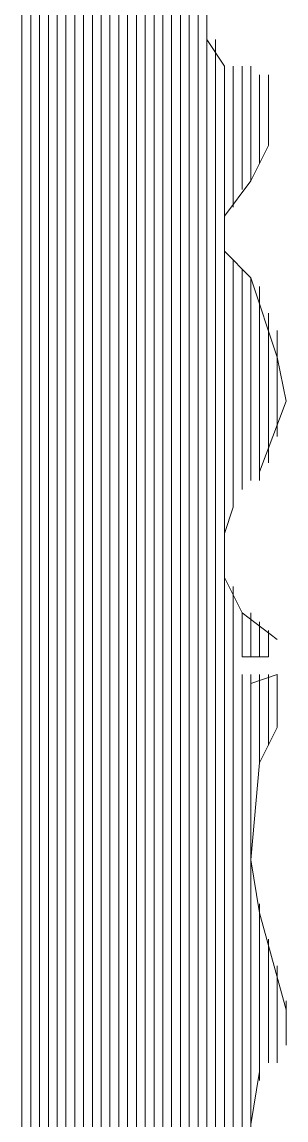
# Model space of a CAD drawing. Header units: millimetres. Extents: x -30643 to 86172, y -19411 to 63186.
# Drawn here: x 82407 to 82428.1, y -1883.1 to -1795.5 of the extents above; entities that cross this region are included whole.
import ezdxf

# ---------------------------------------------------------------- set-up
doc = ezdxf.new("R2010")
doc.units = ezdxf.units.MM

msp = doc.modelspace()

# ---------------------------------------------------------------- hatches: boundary and pattern name
h = msp.add_hatch(color=0)
h.dxf.hatch_style = 2
h.paths.add_polyline_path([(82411.198, -1921.429), (82411.198, -1923.54), (82411.198, -1449.261)])
h = msp.add_hatch(color=0)
h.dxf.hatch_style = 2
h.paths.add_polyline_path([(82411.198, -1974.205), (82411.198, -1978.427), (82411.198, -1449.261)])
h = msp.add_hatch(color=0)
h.dxf.hatch_style = 2
h.paths.add_polyline_path([(82423.161, -1839.802), (82423.161, -1836.988), (82423.161, -1814.47)])
h = msp.add_hatch(color=0)
h.dxf.hatch_style = 2
h.paths.add_polyline_path([(82425.272, -1862.32), (82425.272, -1860.209), (82425.272, -1848.247)])

# ---------------------------------------------------------------- linework, layer by layer
at = {"color": 0, "lineweight": 0}
for points in [[(82406.976, -1920.022), (82406.976, -1448.557)], [(82406.976, -1920.022), (82406.976, -1448.557)], [(82406.976, -1920.022), (82406.976, -1448.557)], [(82406.976, -1920.022), (82406.976, -1448.557)], [(82406.976, -1920.022), (82406.976, -1448.557)], [(82406.976, -1920.022), (82406.976, -1448.557)], [(82406.976, -1920.022), (82406.976, -1448.557)], [(82406.976, -1920.022), (82406.976, -1448.557)], [(82406.976, -1920.022), (82406.976, -1448.557)], [(82406.976, -1920.022), (82406.976, -1448.557)], [(82406.976, -1920.022), (82406.976, -1448.557)], [(82406.976, -1920.022), (82406.976, -1448.557)], [(82407.68, -1920.022), (82407.68, -1448.557)], [(82407.68, -1920.022), (82407.68, -1448.557)], [(82407.68, -1919.318), (82407.68, -1448.557)], [(82407.68, -1919.318), (82407.68, -1448.557)], [(82407.68, -1919.318), (82407.68, -1448.557)], [(82407.68, -1919.318), (82407.68, -1448.557)], [(82407.68, -1919.318), (82407.68, -1448.557)], [(82407.68, -1919.318), (82407.68, -1448.557)], [(82407.68, -1919.318), (82407.68, -1448.557)], [(82407.68, -1919.318), (82407.68, -1448.557)], [(82407.68, -1919.318), (82407.68, -1448.557)], [(82407.68, -1919.318), (82407.68, -1448.557)], [(82408.384, -1919.318), (82408.384, -1448.557)], [(82408.384, -1919.318), (82408.384, -1448.557)], [(82408.384, -1919.318), (82408.384, -1448.557)], [(82408.384, -1919.318), (82408.384, -1448.557)], [(82408.384, -1919.318), (82408.384, -1448.557)], [(82408.384, -1919.318), (82408.384, -1448.557)], [(82408.384, -1919.318), (82408.384, -1448.557)], [(82408.384, -1919.318), (82408.384, -1448.557)], [(82408.384, -1919.318), (82408.384, -1448.557)], [(82408.384, -1919.318), (82408.384, -1448.557)], [(82409.087, -1919.318), (82409.087, -1448.557)], [(82409.087, -1919.318), (82409.087, -1448.557)], [(82409.087, -1918.615), (82409.087, -1448.557)], [(82409.087, -1918.615), (82409.087, -1448.557)], [(82409.087, -1919.318), (82409.087, -1448.557)], [(82409.087, -1919.318), (82409.087, -1448.557)], [(82409.087, -1919.318), (82409.087, -1448.557)], [(82409.087, -1919.318), (82409.087, -1448.557)], [(82409.087, -1919.318), (82409.087, -1448.557)], [(82409.087, -1919.318), (82409.087, -1448.557)], [(82409.791, -1919.318), (82409.791, -1448.557)], [(82409.791, -1919.318), (82409.791, -1448.557)], [(82409.791, -1919.318), (82409.791, -1448.557)], [(82409.791, -1919.318), (82409.791, -1448.557)], [(82409.791, -1919.318), (82409.791, -1448.557)], [(82409.791, -1919.318), (82409.791, -1448.557)], [(82409.791, -1920.022), (82409.791, -1449.261)], [(82409.791, -1920.022), (82409.791, -1449.261)], [(82409.791, -1920.022), (82409.791, -1449.261)], [(82409.791, -1920.022), (82409.791, -1449.261)], [(82409.791, -1920.022), (82409.791, -1449.261)], [(82409.791, -1920.022), (82409.791, -1449.261)], [(82410.495, -1920.725), (82410.495, -1449.261)], [(82410.495, -1920.725), (82410.495, -1449.261)], [(82410.495, -1920.725), (82410.495, -1449.261)], [(82410.495, -1920.725), (82410.495, -1449.261)], [(82410.495, -1920.725), (82410.495, -1449.261)], [(82410.495, -1920.725), (82410.495, -1449.261)], [(82411.198, -1921.429), (82411.198, -1449.261)], [(82411.198, -1921.429), (82411.198, -1449.261)], [(82411.198, -1921.429), (82411.198, -1449.261)], [(82411.198, -1921.429), (82411.198, -1923.54), (82411.198, -1449.261)], [(82411.198, -1923.54), (82411.198, -1449.261)], [(82411.198, -1974.205), (82411.198, -1449.261)], [(82411.198, -1974.205), (82411.198, -1449.261)], [(82411.198, -1974.205), (82411.198, -1978.427), (82411.198, -1449.261)], [(82411.198, -1978.427), (82411.198, -1449.261)], [(82411.198, -1990.39), (82411.198, -1449.261)], [(82411.902, -1990.39), (82411.902, -1449.261)], [(82411.902, -1990.39), (82411.902, -1449.261)], [(82411.902, -1990.39), (82411.902, -1449.261)], [(82411.902, -1990.39), (82411.902, -1449.261)], [(82411.902, -1990.39), (82411.902, -1449.261)], [(82411.902, -1990.39), (82411.902, -1449.261)], [(82411.902, -1990.39), (82411.902, -1449.261)], [(82411.902, -1990.39), (82411.902, -1449.261)], [(82412.606, -1990.39), (82412.606, -1449.261)], [(82412.606, -1990.39), (82412.606, -1449.261)], [(82412.606, -1990.39), (82412.606, -1449.261)], [(82412.606, -1990.39), (82412.606, -1449.261)], [(82412.606, -1990.39), (82412.606, -1449.261)], [(82412.606, -1990.39), (82412.606, -1449.261)], [(82412.606, -1990.39), (82412.606, -1449.261)], [(82412.606, -1990.39), (82412.606, -1449.261)], [(82412.606, -1990.39), (82412.606, -1449.261)], [(82412.606, -1990.39), (82412.606, -1449.261)], [(82413.31, -1990.39), (82413.31, -1449.261)], [(82413.31, -1990.39), (82413.31, -1449.261)], [(82413.31, -1990.39), (82413.31, -1449.261)], [(82413.31, -1990.39), (82413.31, -1449.261)], [(82413.31, -1990.39), (82413.31, -1449.261)], [(82413.31, -1990.39), (82413.31, -1449.261)], [(82414.013, -1990.39), (82414.013, -1449.261)], [(82414.013, -1990.39), (82414.013, -1449.261)], [(82414.013, -1990.39), (82414.013, -1449.261)], [(82414.013, -1990.39), (82414.013, -1449.261)], [(82414.013, -1989.686), (82414.013, -1449.261)], [(82414.013, -1989.686), (82414.013, -1449.261)], [(82414.013, -1989.686), (82414.013, -1449.261)], [(82414.013, -1989.686), (82414.013, -1449.261)], [(82414.013, -1989.686), (82414.013, -1449.261)], [(82414.013, -1989.686), (82414.013, -1449.261)], [(82414.013, -1989.686), (82414.013, -1449.261)], [(82414.013, -1989.686), (82414.013, -1449.261)], [(82414.013, -1989.686), (82414.013, -1449.261)], [(82414.013, -1989.686), (82414.013, -1449.261)], [(82414.013, -1989.686), (82414.013, -1449.261)], [(82414.013, -1989.686), (82414.013, -1449.261)], [(82414.717, -1989.686), (82414.717, -1449.261)], [(82414.717, -1989.686), (82414.717, -1449.261)], [(82414.717, -1989.686), (82414.717, -1449.261)], [(82414.717, -1989.686), (82414.717, -1449.261)], [(82414.717, -1989.686), (82414.717, -1449.261)], [(82414.717, -1989.686), (82414.717, -1449.261)], [(82414.717, -1989.686), (82414.717, -1449.261)], [(82414.717, -1989.686), (82414.717, -1449.261)], [(82414.717, -1989.686), (82414.717, -1449.261)], [(82414.717, -1989.686), (82414.717, -1449.261)], [(82414.717, -1989.686), (82414.717, -1449.261)], [(82414.717, -1989.686), (82414.717, -1691.326)], [(82414.717, -1989.686), (82414.717, -1691.326)], [(82414.717, -1989.686), (82414.717, -1691.326)], [(82414.717, -1989.686), (82414.717, -1691.326)], [(82414.717, -1989.686), (82414.717, -1691.326)], [(82414.717, -1989.686), (82414.717, -1691.326)], [(82414.717, -1989.686), (82414.717, -1691.326)], [(82415.421, -1989.686), (82415.421, -1692.733)], [(82415.421, -1989.686), (82415.421, -1692.733)], [(82415.421, -1989.686), (82415.421, -1692.733)], [(82415.421, -1989.686), (82415.421, -1692.733)], [(82415.421, -1989.686), (82415.421, -1693.437)], [(82415.421, -1989.686), (82415.421, -1693.437)], [(82415.421, -1989.686), (82415.421, -1693.437)], [(82415.421, -1989.686), (82415.421, -1693.437)], [(82415.421, -1989.686), (82415.421, -1693.437)], [(82415.421, -1989.686), (82415.421, -1693.437)], [(82415.421, -1989.686), (82415.421, -1693.437)], [(82415.421, -1989.686), (82415.421, -1693.437)], [(82415.421, -1988.982), (82415.421, -1693.437)], [(82415.421, -1988.982), (82415.421, -1693.437)], [(82416.124, -1988.982), (82416.124, -1694.141)], [(82416.124, -1988.982), (82416.124, -1694.141)], [(82416.124, -1988.982), (82416.124, -1694.141)], [(82416.124, -1988.982), (82416.124, -1694.141)], [(82416.124, -1988.982), (82416.124, -1694.141)], [(82416.124, -1988.982), (82416.124, -1694.141)], [(82416.124, -1988.982), (82416.124, -1694.141)], [(82416.124, -1988.982), (82416.124, -1694.141)], [(82416.124, -1988.982), (82416.124, -1694.141)], [(82416.124, -1988.982), (82416.124, -1694.141)], [(82416.124, -1988.982), (82416.124, -1694.141)], [(82416.124, -1988.982), (82416.124, -1694.141)], [(82416.124, -1988.982), (82416.124, -1694.141)], [(82416.124, -1988.982), (82416.124, -1694.141)], [(82416.828, -1988.982), (82416.828, -1694.845)], [(82416.828, -1988.982), (82416.828, -1694.845)], [(82416.828, -1988.982), (82416.828, -1694.845)], [(82416.828, -1988.982), (82416.828, -1694.845)], [(82416.828, -1988.279), (82416.828, -1694.845)], [(82416.828, -1988.279), (82416.828, -1694.845)], [(82416.828, -1988.279), (82416.828, -1694.845)], [(82416.828, -1988.279), (82416.828, -1694.845)], [(82416.828, -1988.279), (82416.828, -1694.845)], [(82416.828, -1988.279), (82416.828, -1694.845)], [(82416.828, -1988.279), (82416.828, -1694.845)], [(82416.828, -1988.279), (82416.828, -1694.845)], [(82416.828, -1988.279), (82416.828, -1694.845)], [(82416.828, -1988.279), (82416.828, -1694.845)], [(82416.828, -1988.279), (82416.828, -1694.845)], [(82416.828, -1988.279), (82416.828, -1694.845)], [(82416.828, -1988.279), (82416.828, -1694.845)], [(82416.828, -1988.279), (82416.828, -1694.845)], [(82417.532, -1988.279), (82417.532, -1694.845)], [(82417.532, -1988.279), (82417.532, -1694.845)], [(82417.532, -1988.279), (82417.532, -1694.845)], [(82417.532, -1988.279), (82417.532, -1694.845)], [(82417.532, -1988.279), (82417.532, -1694.845)], [(82417.532, -1988.279), (82417.532, -1694.845)], [(82417.532, -1988.279), (82417.532, -1694.845)], [(82417.532, -1988.279), (82417.532, -1694.845)], [(82417.532, -1988.279), (82417.532, -1694.845)], [(82417.532, -1988.279), (82417.532, -1694.845)], [(82417.532, -1988.279), (82417.532, -1695.548)], [(82417.532, -1988.279), (82417.532, -1695.548)], [(82417.532, -1988.279), (82417.532, -1695.548)], [(82417.532, -1988.279), (82417.532, -1695.548)], [(82417.532, -1988.279), (82417.532, -1695.548)], [(82417.532, -1988.279), (82417.532, -1695.548)], [(82417.532, -1988.279), (82417.532, -1695.548)], [(82417.532, -1988.279), (82417.532, -1695.548)], [(82417.532, -1988.279), (82417.532, -1695.548)], [(82417.532, -1988.279), (82417.532, -1695.548)], [(82417.532, -1988.279), (82417.532, -1695.548)], [(82417.532, -1988.279), (82417.532, -1695.548)], [(82417.532, -1988.279), (82417.532, -1695.548)], [(82417.532, -1988.279), (82417.532, -1695.548)], [(82417.532, -1988.279), (82417.532, -1695.548)], [(82417.532, -1988.279), (82417.532, -1695.548)], [(82417.532, -1988.279), (82417.532, -1695.548)], [(82417.532, -1988.279), (82417.532, -1695.548)], [(82417.532, -1988.279), (82417.532, -1695.548)], [(82417.532, -1988.279), (82417.532, -1695.548)], [(82417.532, -1988.279), (82417.532, -1695.548)], [(82417.532, -1988.279), (82417.532, -1695.548)], [(82417.532, -1988.279), (82417.532, -1695.548)], [(82417.532, -1988.279), (82417.532, -1695.548)], [(82418.235, -1988.279), (82418.235, -1695.548)], [(82418.235, -1988.279), (82418.235, -1695.548)], [(82418.235, -1988.279), (82418.235, -1695.548)], [(82418.235, -1988.279), (82418.235, -1695.548)], [(82418.235, -1987.575), (82418.235, -1695.548)], [(82418.235, -1987.575), (82418.235, -1695.548)], [(82418.235, -1987.575), (82418.235, -1696.252)], [(82418.235, -1987.575), (82418.235, -1696.252)], [(82418.235, -1987.575), (82418.235, -1696.252)], [(82418.235, -1987.575), (82418.235, -1696.252)], [(82418.235, -1987.575), (82418.235, -1696.252)], [(82418.235, -1987.575), (82418.235, -1696.252)], [(82418.235, -1987.575), (82418.235, -1696.252)], [(82418.235, -1987.575), (82418.235, -1696.252)], [(82418.235, -1986.871), (82418.235, -1696.252)], [(82418.235, -1986.871), (82418.235, -1696.252)], [(82418.235, -1986.168), (82418.235, -1696.252)], [(82418.235, -1986.168), (82418.235, -1696.252)], [(82418.235, -1986.168), (82418.235, -1696.252)], [(82418.235, -1986.168), (82418.235, -1703.289)], [(82418.235, -1986.168), (82418.235, -1703.289)], [(82418.235, -1986.168), (82418.235, -1703.289)], [(82418.235, -1986.168), (82418.235, -1703.289)], [(82418.235, -1986.168), (82418.235, -1703.289)], [(82418.939, -1986.168), (82418.939, -1703.289)], [(82418.939, -1986.168), (82418.939, -1703.289)], [(82418.939, -1986.168), (82418.939, -1703.289)], [(82418.939, -1986.168), (82418.939, -1703.289)], [(82418.939, -1986.168), (82418.939, -1703.289)], [(82418.939, -1986.168), (82418.939, -1703.289)], [(82418.939, -1986.168), (82418.939, -1703.289)], [(82418.939, -1986.168), (82418.939, -1703.289)], [(82418.939, -1986.168), (82418.939, -1703.289)], [(82418.939, -1986.168), (82418.939, -1703.289)], [(82418.939, -1986.168), (82418.939, -1703.289)], [(82418.939, -1986.168), (82418.939, -1703.289)], [(82418.939, -1986.168), (82418.939, -1703.289)], [(82418.939, -1986.168), (82418.939, -1703.289)], [(82418.939, -1986.168), (82418.939, -1703.289)], [(82418.939, -1986.168), (82418.939, -1703.289)], [(82418.939, -1986.168), (82418.939, -1703.289)], [(82418.939, -1986.168), (82418.939, -1703.289)], [(82418.939, -1986.168), (82418.939, -1703.289)], [(82418.939, -1986.168), (82418.939, -1703.289)], [(82419.643, -1986.168), (82419.643, -1703.289)], [(82419.643, -1986.168), (82419.643, -1703.289)], [(82419.643, -1986.168), (82419.643, -1703.289)], [(82419.643, -1986.168), (82419.643, -1703.289)], [(82419.643, -1986.168), (82419.643, -1703.289)], [(82419.643, -1986.168), (82419.643, -1703.289)], [(82419.643, -1986.168), (82419.643, -1703.289)], [(82419.643, -1986.168), (82419.643, -1703.289)], [(82419.643, -1986.168), (82419.643, -1703.289)], [(82419.643, -1986.168), (82419.643, -1703.289)], [(82419.643, -1986.168), (82419.643, -1703.289)], [(82419.643, -1986.168), (82419.643, -1703.289)], [(82419.643, -1986.168), (82419.643, -1703.289)], [(82419.643, -1986.168), (82419.643, -1703.289)], [(82419.643, -1986.168), (82419.643, -1703.289)], [(82419.643, -1986.168), (82419.643, -1703.289)], [(82419.643, -1986.168), (82419.643, -1703.289)], [(82419.643, -1986.168), (82419.643, -1703.289)], [(82419.643, -1986.168), (82419.643, -1703.289)], [(82419.643, -1986.168), (82419.643, -1703.289)], [(82419.643, -1986.168), (82419.643, -1703.289)], [(82419.643, -1986.168), (82419.643, -1703.289)], [(82419.643, -1985.464), (82419.643, -1703.289)], [(82419.643, -1985.464), (82419.643, -1703.289)], [(82419.643, -1985.464), (82419.643, -1703.289)], [(82419.643, -1985.464), (82419.643, -1703.289)], [(82419.643, -1985.464), (82419.643, -1703.289)], [(82419.643, -1985.464), (82419.643, -1703.289)], [(82420.346, -1985.464), (82420.346, -1703.289)], [(82420.346, -1985.464), (82420.346, -1703.289)], [(82420.346, -1985.464), (82420.346, -1703.289)], [(82420.346, -1985.464), (82420.346, -1703.289)], [(82420.346, -1985.464), (82420.346, -1703.992)], [(82420.346, -1985.464), (82420.346, -1703.992)], [(82420.346, -1985.464), (82420.346, -1703.992)], [(82420.346, -1985.464), (82420.346, -1703.992)], [(82420.346, -1985.464), (82420.346, -1703.992)], [(82420.346, -1985.464), (82420.346, -1754.657)], [(82420.346, -1985.464), (82420.346, -1755.361)], [(82420.346, -1985.464), (82420.346, -1755.361)], [(82420.346, -1985.464), (82420.346, -1755.361)], [(82420.346, -1985.464), (82420.346, -1755.361)], [(82420.346, -1985.464), (82420.346, -1756.065)], [(82420.346, -1985.464), (82420.346, -1756.065)], [(82420.346, -1985.464), (82420.346, -1756.768)], [(82420.346, -1985.464), (82420.346, -1756.768)], [(82421.05, -1985.464), (82421.05, -1756.768)], [(82421.05, -1985.464), (82421.05, -1756.768)], [(82421.05, -1985.464), (82421.05, -1756.768)], [(82421.05, -1985.464), (82421.05, -1756.768)], [(82421.05, -1985.464), (82421.05, -1756.768)], [(82421.05, -1985.464), (82421.05, -1756.768)], [(82421.05, -1986.168), (82421.05, -1757.472)], [(82421.05, -1986.168), (82421.05, -1757.472)], [(82421.05, -1986.168), (82421.05, -1757.472)], [(82421.05, -1986.168), (82421.05, -1757.472)], [(82421.05, -1986.168), (82421.05, -1757.472)], [(82421.05, -1986.168), (82421.05, -1757.472)], [(82421.05, -1986.168), (82421.05, -1758.176)], [(82421.05, -1986.168), (82421.05, -1758.176)], [(82421.05, -1986.168), (82421.05, -1758.176)], [(82421.05, -1986.168), (82421.05, -1758.176)], [(82421.05, -1986.168), (82421.05, -1758.176)], [(82421.05, -1986.168), (82421.05, -1758.176)], [(82421.05, -1986.168), (82421.05, -1758.879)], [(82421.05, -1986.168), (82421.05, -1758.879)], [(82421.05, -1986.168), (82421.05, -1758.879)], [(82421.05, -1986.168), (82421.05, -1758.879)], [(82421.05, -1986.168), (82421.05, -1758.879)], [(82421.05, -1986.168), (82421.05, -1758.879)], [(82421.05, -1986.168), (82421.05, -1759.583)], [(82421.05, -1986.168), (82421.05, -1759.583)], [(82421.05, -1986.168), (82421.05, -1759.583)], [(82421.05, -1986.168), (82421.05, -1759.583)], [(82421.754, -1986.168), (82421.754, -1759.583)], [(82421.754, -1986.168), (82421.754, -1759.583)], [(82421.754, -1986.168), (82421.754, -1759.583)], [(82421.754, -1986.168), (82421.754, -1759.583)], [(82421.754, -1986.168), (82421.754, -1760.287)], [(82421.754, -1986.168), (82421.754, -1760.287)], [(82421.754, -1986.168), (82421.754, -1760.99)], [(82421.754, -1986.168), (82421.754, -1760.99)], [(82421.754, -1986.168), (82421.754, -1760.99)], [(82421.754, -1986.168), (82421.754, -1760.99)], [(82421.754, -1986.168), (82421.754, -1760.99)], [(82421.754, -1986.168), (82421.754, -1760.99)], [(82421.754, -1986.168), (82421.754, -1761.694)], [(82421.754, -1986.168), (82421.754, -1761.694)], [(82421.754, -1986.168), (82421.754, -1761.694)], [(82421.754, -1986.168), (82421.754, -1761.694)], [(82421.754, -1986.168), (82421.754, -1761.694)], [(82421.754, -1986.168), (82421.754, -1761.694)], [(82421.754, -1986.871), (82421.754, -1762.398)], [(82421.754, -1986.871), (82421.754, -1794.767)], [(82421.754, -1986.871), (82421.754, -1794.767)], [(82421.754, -1986.871), (82421.754, -1794.767)], [(82421.754, -1986.871), (82421.754, -1796.174)], [(82421.754, -1986.871), (82421.754, -1796.174)], [(82421.754, -1986.871), (82421.754, -1796.878)], [(82421.754, -1986.871), (82421.754, -1796.878)], [(82422.457, -1986.871), (82422.457, -1796.878)], [(82422.457, -1986.871), (82422.457, -1796.878)], [(82422.457, -1987.575), (82422.457, -1796.878)], [(82422.457, -1987.575), (82422.457, -1796.878)], [(82422.457, -1987.575), (82422.457, -1797.582)], [(82422.457, -1987.575), (82422.457, -1797.582)], [(82422.457, -1987.575), (82422.457, -1797.582)], [(82422.457, -1987.575), (82422.457, -1797.582)], [(82422.457, -1988.279), (82422.457, -1798.285)], [(82422.457, -1988.279), (82422.457, -1798.285)], [(82422.457, -1988.279), (82422.457, -1798.285)], [(82422.457, -1988.279), (82422.457, -1798.285)], [(82422.457, -1988.279), (82422.457, -1798.285)], [(82422.457, -1988.279), (82422.457, -1798.285)], [(82422.457, -1988.279), (82422.457, -1798.285)], [(82422.457, -1988.279), (82422.457, -1798.285)], [(82422.457, -1988.279), (82422.457, -1798.285)], [(82422.457, -1988.279), (82422.457, -1798.285)], [(82422.457, -1988.279), (82422.457, -1798.285)], [(82422.457, -1988.279), (82422.457, -1798.285)], [(82423.161, -1988.279), (82423.161, -1798.989)], [(82423.161, -1988.279), (82423.161, -1798.989)], [(82423.161, -1988.279), (82423.161, -1798.989)], [(82423.161, -1810.952), (82423.161, -1798.989)], [(82423.161, -1810.248), (82423.161, -1798.989)], [(82423.161, -1810.248), (82423.161, -1798.989)], [(82423.161, -1810.248), (82423.161, -1798.989)], [(82423.161, -1810.248), (82423.161, -1798.989)], [(82423.161, -1810.248), (82423.161, -1798.989)], [(82423.161, -1810.248), (82423.161, -1798.989)], [(82423.161, -1810.248), (82423.161, -1798.989)], [(82423.161, -1810.248), (82423.161, -1798.989)], [(82423.161, -1810.248), (82423.161, -1798.989)], [(82423.161, -1810.248), (82423.161, -1798.989)], [(82423.161, -1810.248), (82423.161, -1798.989)], [(82423.161, -1810.248), (82423.161, -1798.989)], [(82423.161, -1810.248), (82423.161, -1798.989)], [(82423.161, -1810.248), (82423.161, -1798.989)], [(82423.161, -1810.248), (82423.161, -1798.989)], [(82423.161, -1810.248), (82423.161, -1798.989)], [(82423.161, -1810.248), (82423.161, -1798.989)], [(82423.161, -1810.248), (82423.161, -1798.989)], [(82423.161, -1810.248), (82423.161, -1798.989)], [(82423.161, -1810.248), (82423.161, -1798.989)], [(82423.161, -1810.248), (82423.161, -1798.989)], [(82423.161, -1810.248), (82423.161, -1798.989)], [(82423.161, -1810.248), (82423.161, -1798.989)], [(82423.161, -1810.248), (82423.161, -1798.989)], [(82423.865, -1810.248), (82423.865, -1798.989)], [(82423.865, -1810.248), (82423.865, -1798.989)], [(82423.865, -1810.248), (82423.865, -1798.989)], [(82423.865, -1810.248), (82423.865, -1798.989)], [(82423.865, -1809.544), (82423.865, -1798.989)], [(82423.865, -1809.544), (82423.865, -1798.989)], [(82423.865, -1809.544), (82423.865, -1798.989)], [(82423.865, -1809.544), (82423.865, -1798.989)], [(82423.865, -1809.544), (82423.865, -1798.989)], [(82423.865, -1809.544), (82423.865, -1798.989)], [(82423.865, -1809.544), (82423.865, -1798.989)], [(82423.865, -1809.544), (82423.865, -1798.989)], [(82423.865, -1809.544), (82423.865, -1798.989)], [(82423.865, -1809.544), (82423.865, -1798.989)], [(82423.865, -1809.544), (82423.865, -1798.989)], [(82423.865, -1809.544), (82423.865, -1798.989)], [(82423.865, -1809.544), (82423.865, -1798.989)], [(82423.865, -1809.544), (82423.865, -1798.989)], [(82423.865, -1809.544), (82423.865, -1798.989)], [(82423.865, -1809.544), (82423.865, -1798.989)], [(82423.865, -1809.544), (82423.865, -1798.989)], [(82423.865, -1809.544), (82423.865, -1798.989)], [(82423.865, -1809.544), (82423.865, -1798.989)], [(82423.865, -1809.544), (82423.865, -1798.989)], [(82423.865, -1809.544), (82423.865, -1798.989)], [(82423.865, -1809.544), (82423.865, -1798.989)], [(82423.865, -1809.544), (82423.865, -1798.989)], [(82423.865, -1809.544), (82423.865, -1798.989)], [(82423.865, -1809.544), (82423.865, -1798.989)], [(82423.865, -1809.544), (82423.865, -1798.989)], [(82423.865, -1809.544), (82423.865, -1798.989)], [(82423.865, -1809.544), (82423.865, -1798.989)], [(82423.865, -1809.544), (82423.865, -1798.989)], [(82423.865, -1809.544), (82423.865, -1798.989)], [(82424.568, -1808.841), (82424.568, -1798.989)], [(82424.568, -1808.841), (82424.568, -1798.989)], [(82424.568, -1808.841), (82424.568, -1798.989)], [(82424.568, -1808.841), (82424.568, -1798.989)], [(82424.568, -1808.841), (82424.568, -1798.989)], [(82424.568, -1808.841), (82424.568, -1798.989)], [(82424.568, -1808.841), (82424.568, -1798.989)], [(82424.568, -1808.841), (82424.568, -1798.989)], [(82424.568, -1808.841), (82424.568, -1798.989)], [(82424.568, -1808.841), (82424.568, -1798.989)], [(82424.568, -1808.841), (82424.568, -1798.989)], [(82424.568, -1808.841), (82424.568, -1798.989)], [(82424.568, -1808.841), (82424.568, -1798.989)], [(82424.568, -1808.841), (82424.568, -1798.989)], [(82424.568, -1808.841), (82424.568, -1798.989)], [(82424.568, -1808.841), (82424.568, -1798.989)], [(82424.568, -1808.841), (82424.568, -1798.989)], [(82424.568, -1808.841), (82424.568, -1798.989)], [(82424.568, -1808.841), (82424.568, -1798.989)], [(82424.568, -1808.841), (82424.568, -1798.989)], [(82424.568, -1808.841), (82424.568, -1798.989)], [(82424.568, -1808.841), (82424.568, -1798.989)], [(82424.568, -1808.841), (82424.568, -1798.989)], [(82424.568, -1808.841), (82424.568, -1798.989)], [(82424.568, -1808.841), (82424.568, -1798.989)], [(82424.568, -1808.841), (82424.568, -1798.989)], [(82424.568, -1808.841), (82424.568, -1798.989)], [(82424.568, -1808.841), (82424.568, -1798.989)], [(82424.568, -1808.841), (82424.568, -1798.989)], [(82424.568, -1808.841), (82424.568, -1798.989)], [(82425.272, -1808.137), (82425.272, -1798.989)], [(82425.272, -1808.137), (82425.272, -1798.989)], [(82425.272, -1808.137), (82425.272, -1798.989)], [(82425.272, -1808.137), (82425.272, -1798.989)], [(82425.272, -1808.137), (82425.272, -1799.693)], [(82425.272, -1808.137), (82425.272, -1799.693)], [(82425.272, -1808.137), (82425.272, -1799.693)], [(82425.272, -1808.137), (82425.272, -1799.693)], [(82425.272, -1808.137), (82425.272, -1799.693)], [(82425.272, -1808.137), (82425.272, -1799.693)], [(82425.272, -1808.137), (82425.272, -1799.693)], [(82425.272, -1808.137), (82425.272, -1799.693)], [(82425.272, -1808.137), (82425.272, -1799.693)], [(82425.272, -1808.137), (82425.272, -1799.693)], [(82425.272, -1808.137), (82425.272, -1799.693)], [(82425.272, -1808.137), (82425.272, -1799.693)], [(82425.272, -1807.433), (82425.272, -1799.693)], [(82425.272, -1807.433), (82425.272, -1799.693)], [(82425.272, -1807.433), (82425.272, -1799.693)], [(82425.272, -1807.433), (82425.272, -1799.693)], [(82425.272, -1807.433), (82425.272, -1799.693)], [(82425.272, -1807.433), (82425.272, -1799.693)], [(82425.272, -1807.433), (82425.272, -1799.693)], [(82425.272, -1807.433), (82425.272, -1799.693)], [(82425.272, -1807.433), (82425.272, -1799.693)], [(82425.272, -1807.433), (82425.272, -1799.693)], [(82425.272, -1807.433), (82425.272, -1799.693)], [(82425.272, -1807.433), (82425.272, -1799.693)], [(82425.272, -1807.433), (82425.272, -1799.693)], [(82425.272, -1807.433), (82425.272, -1799.693)], [(82425.272, -1807.433), (82425.272, -1799.693)], [(82425.272, -1807.433), (82425.272, -1799.693)], [(82425.976, -1806.729), (82425.976, -1799.693)], [(82425.976, -1806.729), (82425.976, -1799.693)], [(82425.976, -1806.729), (82425.976, -1799.693)], [(82425.976, -1806.729), (82425.976, -1799.693)], [(82425.976, -1806.729), (82425.976, -1799.693)], [(82425.976, -1806.729), (82425.976, -1799.693)], [(82425.976, -1806.729), (82425.976, -1799.693)], [(82425.976, -1806.729), (82425.976, -1799.693)], [(82425.976, -1806.026), (82425.976, -1799.693)], [(82425.976, -1806.026), (82425.976, -1799.693)], [(82425.976, -1806.026), (82425.976, -1799.693)], [(82425.976, -1806.026), (82425.976, -1799.693)], [(82425.976, -1806.026), (82425.976, -1799.693)], [(82425.976, -1806.026), (82425.976, -1799.693)], [(82425.976, -1806.026), (82425.976, -1799.693)], [(82425.976, -1806.026), (82425.976, -1799.693)], [(82426.679, -1805.322), (82426.679, -1799.693)], [(82426.679, -1805.322), (82426.679, -1799.693)], [(82426.679, -1805.322), (82426.679, -1799.693)], [(82426.679, -1805.322), (82426.679, -1799.693)], [(82426.679, -1805.322), (82426.679, -1799.693)], [(82426.679, -1805.322), (82426.679, -1799.693)], [(82426.679, -1805.322), (82426.679, -1799.693)], [(82426.679, -1805.322), (82426.679, -1799.693)], [(82426.679, -1805.322), (82426.679, -1799.693)], [(82426.679, -1805.322), (82426.679, -1799.693)], [(82426.679, -1805.322), (82426.679, -1799.693)], [(82426.679, -1805.322), (82426.679, -1799.693)], [(82426.679, -1805.322), (82426.679, -1799.693)], [(82426.679, -1805.322), (82426.679, -1799.693)], [(82426.679, -1805.322), (82426.679, -1800.396)], [(82426.679, -1805.322), (82426.679, -1800.396)], [(82426.679, -1805.322), (82426.679, -1800.396)], [(82426.679, -1805.322), (82426.679, -1800.396)], [(82426.679, -1804.619), (82426.679, -1801.1)], [(82426.679, -1804.619), (82426.679, -1801.1)], [(82426.679, -1803.915), (82426.679, -1801.804)], [(82426.679, -1803.915), (82426.679, -1801.804)], [(82423.161, -1988.279), (82423.161, -1810.952)], [(82423.161, -1988.279), (82423.161, -1811.655)], [(82423.161, -1988.279), (82423.161, -1811.655)], [(82423.161, -1988.279), (82423.161, -1811.655)], [(82423.161, -1988.279), (82423.161, -1811.655)], [(82423.161, -1988.279), (82423.161, -1812.359)], [(82423.161, -1988.279), (82423.161, -1812.359)], [(82423.161, -1988.982), (82423.161, -1813.766)], [(82423.161, -1988.982), (82423.161, -1813.766)], [(82423.161, -1988.982), (82423.161, -1813.766)], [(82423.161, -1988.982), (82423.161, -1813.766)], [(82423.161, -1988.982), (82423.161, -1813.766)], [(82423.161, -1988.982), (82423.161, -1813.766)], [(82423.161, -1988.982), (82423.161, -1814.47)], [(82423.161, -1839.802), (82423.161, -1836.988), (82423.161, -1814.47)], [(82423.161, -1836.988), (82423.161, -1814.47)], [(82423.161, -1836.988), (82423.161, -1814.47)], [(82423.161, -1836.284), (82423.161, -1814.47)], [(82423.161, -1836.284), (82423.161, -1814.47)], [(82423.161, -1836.284), (82423.161, -1814.47)], [(82423.161, -1836.284), (82423.161, -1814.47)], [(82423.161, -1836.284), (82423.161, -1814.47)], [(82423.161, -1836.284), (82423.161, -1814.47)], [(82423.161, -1834.877), (82423.161, -1814.47)], [(82423.161, -1834.877), (82423.161, -1814.47)], [(82423.865, -1834.173), (82423.865, -1814.47)], [(82423.865, -1834.173), (82423.865, -1814.47)], [(82423.865, -1834.173), (82423.865, -1814.47)], [(82423.865, -1834.173), (82423.865, -1814.47)], [(82423.865, -1834.173), (82423.865, -1814.47)], [(82423.865, -1834.173), (82423.865, -1814.47)], [(82423.865, -1834.173), (82423.865, -1814.47)], [(82423.865, -1834.173), (82423.865, -1814.47)], [(82423.865, -1833.469), (82423.865, -1814.47)], [(82423.865, -1833.469), (82423.865, -1814.47)], [(82423.865, -1833.469), (82423.865, -1814.47)], [(82423.865, -1833.469), (82423.865, -1814.47)], [(82423.865, -1833.469), (82423.865, -1814.47)], [(82423.865, -1833.469), (82423.865, -1814.47)], [(82423.865, -1833.469), (82423.865, -1814.47)], [(82423.865, -1833.469), (82423.865, -1814.47)], [(82423.865, -1833.469), (82423.865, -1814.47)], [(82423.865, -1833.469), (82423.865, -1814.47)], [(82423.865, -1833.469), (82423.865, -1814.47)], [(82423.865, -1833.469), (82423.865, -1814.47)], [(82423.865, -1833.469), (82423.865, -1814.47)], [(82423.865, -1833.469), (82423.865, -1814.47)], [(82423.865, -1833.469), (82423.865, -1814.47)], [(82423.865, -1833.469), (82423.865, -1814.47)], [(82423.865, -1833.469), (82423.865, -1814.47)], [(82423.865, -1833.469), (82423.865, -1814.47)], [(82423.865, -1833.469), (82423.865, -1814.47)], [(82423.865, -1833.469), (82423.865, -1814.47)], [(82423.865, -1833.469), (82423.865, -1815.174)], [(82423.865, -1833.469), (82423.865, -1815.174)], [(82423.865, -1833.469), (82423.865, -1815.174)], [(82423.865, -1833.469), (82423.865, -1815.174)], [(82423.865, -1832.766), (82423.865, -1815.174)], [(82423.865, -1832.766), (82423.865, -1815.174)], [(82424.568, -1832.766), (82424.568, -1815.174)], [(82424.568, -1832.766), (82424.568, -1815.174)], [(82424.568, -1832.766), (82424.568, -1815.174)], [(82424.568, -1832.766), (82424.568, -1815.174)], [(82424.568, -1832.766), (82424.568, -1815.174)], [(82424.568, -1832.766), (82424.568, -1815.174)], [(82424.568, -1832.766), (82424.568, -1815.174)], [(82424.568, -1832.766), (82424.568, -1815.174)], [(82424.568, -1832.766), (82424.568, -1815.174)], [(82424.568, -1832.766), (82424.568, -1815.174)], [(82424.568, -1832.766), (82424.568, -1815.174)], [(82424.568, -1832.766), (82424.568, -1815.174)], [(82424.568, -1832.766), (82424.568, -1815.174)], [(82424.568, -1832.766), (82424.568, -1815.174)], [(82424.568, -1832.766), (82424.568, -1815.174)], [(82424.568, -1832.766), (82424.568, -1815.174)], [(82424.568, -1832.766), (82424.568, -1815.174)], [(82424.568, -1832.766), (82424.568, -1815.174)], [(82424.568, -1832.766), (82424.568, -1815.174)], [(82424.568, -1832.766), (82424.568, -1815.174)], [(82424.568, -1832.766), (82424.568, -1815.174)], [(82424.568, -1832.766), (82424.568, -1815.174)], [(82424.568, -1832.766), (82424.568, -1815.174)], [(82424.568, -1832.766), (82424.568, -1815.174)], [(82424.568, -1832.766), (82424.568, -1815.174)], [(82424.568, -1832.766), (82424.568, -1815.174)], [(82424.568, -1832.062), (82424.568, -1815.877)], [(82424.568, -1832.062), (82424.568, -1815.877)], [(82424.568, -1832.062), (82424.568, -1815.877)], [(82424.568, -1832.062), (82424.568, -1815.877)], [(82425.272, -1832.062), (82425.272, -1815.877)], [(82425.272, -1832.062), (82425.272, -1815.877)], [(82425.272, -1832.062), (82425.272, -1815.877)], [(82425.272, -1832.062), (82425.272, -1815.877)], [(82425.272, -1832.062), (82425.272, -1815.877)], [(82425.272, -1832.062), (82425.272, -1815.877)], [(82425.272, -1832.062), (82425.272, -1815.877)], [(82425.272, -1832.062), (82425.272, -1815.877)], [(82425.272, -1832.062), (82425.272, -1815.877)], [(82425.272, -1832.062), (82425.272, -1815.877)], [(82425.272, -1832.062), (82425.272, -1815.877)], [(82425.272, -1832.062), (82425.272, -1815.877)], [(82425.272, -1832.062), (82425.272, -1815.877)], [(82425.272, -1832.062), (82425.272, -1815.877)], [(82425.272, -1832.062), (82425.272, -1815.877)], [(82425.272, -1832.062), (82425.272, -1815.877)], [(82425.272, -1832.062), (82425.272, -1815.877)], [(82425.272, -1832.062), (82425.272, -1815.877)], [(82425.272, -1832.062), (82425.272, -1815.877)], [(82425.272, -1832.062), (82425.272, -1815.877)], [(82425.272, -1832.062), (82425.272, -1815.877)], [(82425.272, -1832.062), (82425.272, -1815.877)], [(82425.272, -1832.062), (82425.272, -1815.877)], [(82425.272, -1832.062), (82425.272, -1815.877)], [(82425.272, -1832.062), (82425.272, -1816.581)], [(82425.272, -1832.062), (82425.272, -1816.581)], [(82425.272, -1832.062), (82425.272, -1816.581)], [(82425.272, -1832.062), (82425.272, -1816.581)], [(82425.272, -1832.062), (82425.272, -1816.581)], [(82425.272, -1832.062), (82425.272, -1816.581)], [(82425.272, -1832.062), (82425.272, -1816.581)], [(82425.272, -1832.062), (82425.272, -1816.581)], [(82425.976, -1832.062), (82425.976, -1816.581)], [(82425.976, -1832.062), (82425.976, -1816.581)], [(82425.976, -1831.358), (82425.976, -1817.285)], [(82425.976, -1831.358), (82425.976, -1817.285)], [(82425.976, -1831.358), (82425.976, -1817.285)], [(82425.976, -1831.358), (82425.976, -1817.285)], [(82425.976, -1831.358), (82425.976, -1817.285)], [(82425.976, -1831.358), (82425.976, -1817.285)], [(82425.976, -1831.358), (82425.976, -1817.988)], [(82425.976, -1831.358), (82425.976, -1817.988)], [(82425.976, -1831.358), (82425.976, -1817.988)], [(82425.976, -1831.358), (82425.976, -1817.988)], [(82425.976, -1831.358), (82425.976, -1817.988)], [(82425.976, -1831.358), (82425.976, -1817.988)], [(82425.976, -1831.358), (82425.976, -1818.692)], [(82425.976, -1831.358), (82425.976, -1818.692)], [(82426.679, -1830.655), (82426.679, -1818.692)], [(82426.679, -1830.655), (82426.679, -1818.692)], [(82426.679, -1830.655), (82426.679, -1818.692)], [(82426.679, -1830.655), (82426.679, -1818.692)], [(82426.679, -1830.655), (82426.679, -1818.692)], [(82426.679, -1830.655), (82426.679, -1818.692)], [(82426.679, -1830.655), (82426.679, -1818.692)], [(82426.679, -1830.655), (82426.679, -1818.692)], [(82426.679, -1830.655), (82426.679, -1819.396)], [(82426.679, -1830.655), (82426.679, -1819.396)], [(82426.679, -1829.951), (82426.679, -1819.396)], [(82426.679, -1829.951), (82426.679, -1819.396)], [(82426.679, -1829.951), (82426.679, -1819.396)], [(82426.679, -1829.951), (82426.679, -1819.396)], [(82426.679, -1829.951), (82426.679, -1819.396)], [(82426.679, -1829.951), (82426.679, -1819.396)], [(82426.679, -1829.951), (82426.679, -1819.396)], [(82426.679, -1829.951), (82426.679, -1819.396)], [(82426.679, -1829.247), (82426.679, -1819.396)], [(82426.679, -1829.247), (82426.679, -1819.396)], [(82426.679, -1829.247), (82426.679, -1820.099)], [(82426.679, -1829.247), (82426.679, -1820.099)], [(82426.679, -1828.544), (82426.679, -1820.099)], [(82426.679, -1828.544), (82426.679, -1820.099)], [(82427.383, -1828.544), (82427.383, -1820.099)], [(82427.383, -1828.544), (82427.383, -1820.099)], [(82427.383, -1828.544), (82427.383, -1820.803)], [(82427.383, -1828.544), (82427.383, -1820.803)], [(82427.383, -1827.84), (82427.383, -1820.803)], [(82427.383, -1827.84), (82427.383, -1820.803)], [(82427.383, -1827.84), (82427.383, -1820.803)], [(82427.383, -1827.84), (82427.383, -1820.803)], [(82427.383, -1827.84), (82427.383, -1820.803)], [(82427.383, -1827.84), (82427.383, -1820.803)], [(82427.383, -1827.136), (82427.383, -1820.803)], [(82427.383, -1827.136), (82427.383, -1820.803)], [(82427.383, -1827.136), (82427.383, -1821.507)], [(82427.383, -1827.136), (82427.383, -1821.507)], [(82427.383, -1827.136), (82427.383, -1821.507)], [(82427.383, -1827.136), (82427.383, -1821.507)], [(82427.383, -1827.136), (82427.383, -1821.507)], [(82427.383, -1827.136), (82427.383, -1821.507)], [(82427.383, -1826.433), (82427.383, -1821.507)], [(82427.383, -1826.433), (82427.383, -1821.507)], [(82427.383, -1826.433), (82427.383, -1821.507)], [(82427.383, -1826.433), (82427.383, -1821.507)], [(82427.383, -1826.433), (82427.383, -1822.21)], [(82427.383, -1826.433), (82427.383, -1822.21)], [(82427.383, -1826.433), (82427.383, -1822.21)], [(82427.383, -1826.433), (82427.383, -1822.21)], [(82428.087, -1825.729), (82427.383, -1822.21)], [(82423.161, -1988.982), (82423.161, -1839.802)], [(82423.161, -1988.982), (82423.161, -1840.506)], [(82423.161, -1988.982), (82423.161, -1840.506)], [(82423.161, -1988.982), (82423.161, -1840.506)], [(82423.161, -1988.982), (82423.161, -1840.506)], [(82423.161, -1988.982), (82423.161, -1840.506)], [(82423.161, -1988.982), (82423.161, -1840.506)], [(82423.161, -1988.982), (82423.161, -1840.506)], [(82423.161, -1988.982), (82423.161, -1840.506)], [(82423.161, -1988.982), (82423.161, -1840.506)], [(82423.161, -1988.982), (82423.161, -1840.506)], [(82423.865, -1988.982), (82423.865, -1840.506)], [(82423.865, -1988.982), (82423.865, -1840.506)], [(82423.865, -1988.982), (82423.865, -1840.506)], [(82423.865, -1988.982), (82423.865, -1840.506)], [(82423.865, -1988.982), (82423.865, -1841.21)], [(82423.865, -1845.432), (82423.865, -1841.21)], [(82423.865, -1845.432), (82423.865, -1841.21)], [(82423.865, -1845.432), (82423.865, -1841.21)], [(82423.865, -1845.432), (82423.865, -1841.21)], [(82423.865, -1845.432), (82423.865, -1841.21)], [(82423.865, -1845.432), (82423.865, -1841.21)], [(82423.865, -1845.432), (82423.865, -1841.21)], [(82423.865, -1845.432), (82423.865, -1841.21)], [(82423.865, -1845.432), (82423.865, -1841.21)], [(82423.865, -1845.432), (82423.865, -1841.21)], [(82423.865, -1845.432), (82423.865, -1841.21)], [(82423.865, -1845.432), (82423.865, -1841.21)], [(82423.865, -1845.432), (82423.865, -1841.21)], [(82423.865, -1845.432), (82423.865, -1841.21)], [(82423.865, -1845.432), (82423.865, -1841.21)], [(82423.865, -1845.432), (82423.865, -1841.21)], [(82423.865, -1845.432), (82423.865, -1841.21)], [(82423.865, -1845.432), (82423.865, -1841.21)], [(82423.865, -1845.432), (82423.865, -1841.21)], [(82423.865, -1845.432), (82423.865, -1841.21)], [(82423.865, -1845.432), (82423.865, -1841.21)], [(82423.865, -1845.432), (82423.865, -1841.913)], [(82423.865, -1845.432), (82423.865, -1841.913)], [(82423.865, -1845.432), (82423.865, -1841.913)], [(82423.865, -1845.432), (82423.865, -1841.913)], [(82423.865, -1845.432), (82423.865, -1841.913)], [(82423.865, -1845.432), (82423.865, -1841.913)], [(82423.865, -1845.432), (82423.865, -1841.913)], [(82423.865, -1845.432), (82423.865, -1841.913)], [(82424.568, -1846.136), (82424.568, -1842.617)], [(82424.568, -1846.136), (82424.568, -1842.617)], [(82424.568, -1846.136), (82424.568, -1842.617)], [(82424.568, -1846.136), (82424.568, -1842.617)], [(82424.568, -1846.136), (82424.568, -1842.617)], [(82424.568, -1846.136), (82424.568, -1842.617)], [(82424.568, -1846.136), (82424.568, -1842.617)], [(82424.568, -1846.136), (82424.568, -1842.617)], [(82424.568, -1846.136), (82424.568, -1842.617)], [(82424.568, -1846.136), (82424.568, -1842.617)], [(82424.568, -1846.136), (82424.568, -1842.617)], [(82424.568, -1846.136), (82424.568, -1842.617)], [(82424.568, -1846.136), (82424.568, -1842.617)], [(82424.568, -1846.136), (82424.568, -1842.617)], [(82424.568, -1846.136), (82424.568, -1842.617)], [(82424.568, -1846.136), (82424.568, -1842.617)], [(82424.568, -1846.136), (82424.568, -1842.617)], [(82424.568, -1846.136), (82424.568, -1842.617)], [(82424.568, -1846.136), (82424.568, -1842.617)], [(82424.568, -1846.136), (82424.568, -1842.617)], [(82424.568, -1846.136), (82424.568, -1842.617)], [(82424.568, -1846.136), (82424.568, -1842.617)], [(82424.568, -1846.136), (82424.568, -1842.617)], [(82424.568, -1846.136), (82424.568, -1842.617)], [(82424.568, -1846.136), (82424.568, -1842.617)], [(82424.568, -1846.136), (82424.568, -1842.617)], [(82424.568, -1846.136), (82424.568, -1842.617)], [(82424.568, -1846.136), (82424.568, -1842.617)], [(82424.568, -1846.136), (82424.568, -1842.617)], [(82424.568, -1846.136), (82424.568, -1842.617)], [(82425.272, -1846.136), (82425.272, -1842.617)], [(82425.272, -1846.136), (82425.272, -1842.617)], [(82425.272, -1846.136), (82425.272, -1842.617)], [(82425.272, -1846.136), (82425.272, -1842.617)], [(82425.272, -1846.136), (82425.272, -1843.321)], [(82425.272, -1846.136), (82425.272, -1843.321)], [(82425.272, -1846.136), (82425.272, -1843.321)], [(82425.272, -1846.136), (82425.272, -1843.321)], [(82425.272, -1846.136), (82425.272, -1843.321)], [(82425.272, -1846.136), (82425.272, -1843.321)], [(82425.272, -1846.136), (82425.272, -1843.321)], [(82425.272, -1846.136), (82425.272, -1843.321)], [(82425.272, -1846.136), (82425.272, -1843.321)], [(82425.272, -1846.136), (82425.272, -1843.321)], [(82425.272, -1846.136), (82425.272, -1843.321)], [(82425.272, -1846.136), (82425.272, -1843.321)], [(82425.272, -1846.136), (82425.272, -1843.321)], [(82425.272, -1846.136), (82425.272, -1843.321)], [(82425.272, -1846.136), (82425.272, -1843.321)], [(82425.272, -1846.136), (82425.272, -1843.321)], [(82425.272, -1846.136), (82425.272, -1843.321)], [(82425.272, -1846.136), (82425.272, -1843.321)], [(82425.272, -1846.136), (82425.272, -1843.321)], [(82425.272, -1846.136), (82425.272, -1843.321)], [(82425.272, -1846.136), (82425.272, -1843.321)], [(82425.272, -1846.136), (82425.272, -1843.321)], [(82425.272, -1846.136), (82425.272, -1843.321)], [(82425.272, -1846.136), (82425.272, -1843.321)], [(82425.272, -1846.136), (82425.272, -1843.321)], [(82425.272, -1846.136), (82425.272, -1843.321)], [(82425.272, -1846.136), (82425.272, -1843.321)], [(82425.272, -1846.136), (82425.272, -1843.321)], [(82425.976, -1846.136), (82425.976, -1843.321)], [(82425.976, -1846.136), (82425.976, -1843.321)], [(82425.976, -1846.136), (82425.976, -1843.321)], [(82425.976, -1846.136), (82425.976, -1843.321)], [(82425.976, -1846.136), (82425.976, -1844.025)], [(82425.976, -1846.136), (82425.976, -1844.025)], [(82425.976, -1846.136), (82425.976, -1844.025)], [(82425.976, -1846.136), (82425.976, -1844.025)], [(82425.976, -1846.136), (82425.976, -1844.025)], [(82425.976, -1846.136), (82425.976, -1844.025)], [(82425.976, -1846.136), (82425.976, -1844.025)], [(82425.976, -1846.136), (82425.976, -1844.025)], [(82425.976, -1846.136), (82425.976, -1844.025)], [(82425.976, -1846.136), (82425.976, -1844.025)], [(82425.976, -1846.136), (82425.976, -1844.025)], [(82425.976, -1846.136), (82425.976, -1844.025)], [(82426.679, -1846.136), (82426.679, -1844.025)], [(82426.679, -1846.136), (82426.679, -1844.025)], [(82426.679, -1846.136), (82426.679, -1844.025)], [(82426.679, -1846.136), (82426.679, -1844.025)], [(82426.679, -1846.136), (82426.679, -1844.025)], [(82426.679, -1846.136), (82426.679, -1844.025)], [(82423.865, -1988.982), (82423.865, -1845.432)], [(82423.865, -1988.982), (82423.865, -1846.839)], [(82423.865, -1988.982), (82423.865, -1846.839)], [(82423.865, -1988.982), (82423.865, -1846.839)], [(82423.865, -1988.982), (82423.865, -1846.839)], [(82423.865, -1988.982), (82423.865, -1846.839)], [(82423.865, -1988.982), (82423.865, -1846.839)], [(82423.865, -1988.982), (82423.865, -1846.839)], [(82423.865, -1988.982), (82423.865, -1846.839)], [(82423.865, -1988.982), (82423.865, -1846.839)], [(82423.865, -1988.982), (82423.865, -1846.839)], [(82423.865, -1988.982), (82423.865, -1846.839)], [(82423.865, -1988.982), (82423.865, -1846.839)], [(82423.865, -1988.982), (82423.865, -1846.839)], [(82423.865, -1988.982), (82423.865, -1846.839)], [(82423.865, -1988.982), (82423.865, -1846.839)], [(82423.865, -1988.982), (82423.865, -1846.839)], [(82423.865, -1988.982), (82423.865, -1846.839)], [(82423.865, -1988.982), (82423.865, -1846.839)], [(82423.865, -1988.982), (82423.865, -1846.839)], [(82423.865, -1988.982), (82423.865, -1846.839)], [(82423.865, -1988.982), (82423.865, -1846.839)], [(82423.865, -1988.982), (82423.865, -1846.839)], [(82423.865, -1988.982), (82423.865, -1846.839)], [(82423.865, -1988.982), (82423.865, -1846.839)], [(82423.865, -1988.982), (82423.865, -1846.839)], [(82423.865, -1988.982), (82423.865, -1846.839)], [(82423.865, -1988.982), (82423.865, -1847.543)], [(82423.865, -1988.982), (82423.865, -1847.543)], [(82424.568, -1989.686), (82424.568, -1847.543)], [(82424.568, -1989.686), (82424.568, -1847.543)], [(82424.568, -1989.686), (82424.568, -1847.543)], [(82424.568, -1989.686), (82424.568, -1847.543)], [(82424.568, -1989.686), (82424.568, -1847.543)], [(82424.568, -1989.686), (82424.568, -1847.543)], [(82424.568, -1989.686), (82424.568, -1847.543)], [(82424.568, -1989.686), (82424.568, -1847.543)], [(82424.568, -1989.686), (82424.568, -1847.543)], [(82424.568, -1989.686), (82424.568, -1847.543)], [(82424.568, -1989.686), (82424.568, -1847.543)], [(82424.568, -1989.686), (82424.568, -1847.543)], [(82424.568, -1989.686), (82424.568, -1847.543)], [(82424.568, -1989.686), (82424.568, -1847.543)], [(82424.568, -1989.686), (82424.568, -1847.543)], [(82424.568, -1989.686), (82424.568, -1847.543)], [(82424.568, -1989.686), (82424.568, -1847.543)], [(82424.568, -1989.686), (82424.568, -1847.543)], [(82424.568, -1989.686), (82424.568, -1847.543)], [(82424.568, -1989.686), (82424.568, -1847.543)], [(82424.568, -1989.686), (82424.568, -1847.543)], [(82424.568, -1989.686), (82424.568, -1847.543)], [(82424.568, -1989.686), (82424.568, -1847.543)], [(82424.568, -1989.686), (82424.568, -1847.543)], [(82424.568, -1989.686), (82424.568, -1847.543)], [(82424.568, -1989.686), (82424.568, -1847.543)], [(82424.568, -1989.686), (82424.568, -1847.543)], [(82424.568, -1989.686), (82424.568, -1847.543)], [(82424.568, -1989.686), (82424.568, -1847.543)], [(82424.568, -1989.686), (82424.568, -1847.543)], [(82425.272, -1989.686), (82425.272, -1847.543)], [(82425.272, -1989.686), (82425.272, -1847.543)], [(82425.272, -1989.686), (82425.272, -1847.543)], [(82425.272, -1989.686), (82425.272, -1847.543)], [(82425.272, -1989.686), (82425.272, -1847.543)], [(82425.272, -1989.686), (82425.272, -1847.543)], [(82425.272, -1989.686), (82425.272, -1847.543)], [(82425.272, -1989.686), (82425.272, -1847.543)], [(82425.272, -1989.686), (82425.272, -1847.543)], [(82425.272, -1883.431), (82425.272, -1847.543)], [(82425.272, -1882.727), (82425.272, -1847.543)], [(82425.272, -1882.727), (82425.272, -1847.543)], [(82425.272, -1882.727), (82425.272, -1847.543)], [(82425.272, -1882.727), (82425.272, -1847.543)], [(82425.272, -1882.727), (82425.272, -1847.543)], [(82425.272, -1882.727), (82425.272, -1847.543)], [(82425.976, -1853.876), (82425.976, -1847.543)], [(82425.976, -1853.876), (82425.976, -1847.543)], [(82425.976, -1853.876), (82425.976, -1847.543)], [(82425.976, -1853.876), (82425.976, -1847.543)], [(82425.976, -1853.876), (82425.976, -1847.543)], [(82425.976, -1853.876), (82425.976, -1847.543)], [(82425.976, -1853.172), (82425.976, -1847.543)], [(82425.976, -1853.172), (82425.976, -1847.543)], [(82426.679, -1853.172), (82426.679, -1847.543)], [(82426.679, -1853.172), (82426.679, -1847.543)], [(82426.679, -1853.172), (82426.679, -1847.543)], [(82426.679, -1853.172), (82426.679, -1847.543)], [(82426.679, -1853.172), (82426.679, -1847.543)], [(82426.679, -1853.172), (82426.679, -1847.543)], [(82426.679, -1853.172), (82426.679, -1847.543)], [(82426.679, -1853.172), (82426.679, -1847.543)], [(82426.679, -1853.172), (82426.679, -1847.543)], [(82426.679, -1853.172), (82426.679, -1847.543)], [(82426.679, -1853.172), (82426.679, -1847.543)], [(82426.679, -1853.172), (82426.679, -1847.543)], [(82426.679, -1852.469), (82426.679, -1847.543)], [(82426.679, -1852.469), (82426.679, -1847.543)], [(82426.679, -1852.469), (82426.679, -1847.543)], [(82426.679, -1852.469), (82426.679, -1847.543)], [(82426.679, -1852.469), (82426.679, -1847.543)], [(82426.679, -1852.469), (82426.679, -1847.543)], [(82426.679, -1852.469), (82426.679, -1847.543)], [(82426.679, -1852.469), (82426.679, -1847.543)], [(82426.679, -1852.469), (82426.679, -1847.543)], [(82426.679, -1852.469), (82426.679, -1847.543)], [(82426.679, -1851.765), (82426.679, -1847.543)], [(82426.679, -1851.765), (82426.679, -1847.543)], [(82427.383, -1851.765), (82427.383, -1847.543)], [(82427.383, -1851.765), (82427.383, -1847.543)], [(82427.383, -1851.765), (82427.383, -1847.543)], [(82427.383, -1851.765), (82427.383, -1847.543)], [(82427.383, -1851.765), (82427.383, -1847.543)], [(82427.383, -1851.765), (82427.383, -1847.543)], [(82425.272, -1882.023), (82425.272, -1848.247)], [(82425.272, -1862.32), (82425.272, -1860.209), (82425.272, -1848.247)], [(82425.272, -1860.209), (82425.272, -1848.247)], [(82425.272, -1860.209), (82425.272, -1848.247)], [(82425.272, -1859.506), (82425.272, -1848.247)], [(82425.272, -1859.506), (82425.272, -1848.247)], [(82425.272, -1858.802), (82425.272, -1848.247)], [(82425.272, -1858.802), (82425.272, -1848.247)], [(82425.272, -1858.098), (82425.272, -1848.247)], [(82425.272, -1858.098), (82425.272, -1848.247)], [(82425.272, -1857.394), (82425.272, -1848.247)], [(82425.272, -1857.394), (82425.272, -1848.247)], [(82425.272, -1856.691), (82425.272, -1848.247)], [(82425.272, -1856.691), (82425.272, -1848.247)], [(82425.272, -1855.987), (82425.272, -1848.247)], [(82425.272, -1855.987), (82425.272, -1848.247)], [(82425.976, -1854.58), (82425.976, -1848.247)], [(82425.976, -1854.58), (82425.976, -1848.247)], [(82425.976, -1853.876), (82425.976, -1848.247)], [(82425.976, -1853.876), (82425.976, -1848.247)], [(82425.976, -1853.876), (82425.976, -1848.247)], [(82425.976, -1853.876), (82425.976, -1848.247)], [(82425.976, -1853.876), (82425.976, -1848.247)], [(82425.976, -1853.876), (82425.976, -1848.247)], [(82427.383, -1851.765), (82427.383, -1848.247)], [(82427.383, -1851.765), (82427.383, -1848.247)], [(82427.383, -1851.061), (82427.383, -1848.95)], [(82427.383, -1851.061), (82427.383, -1848.95)], [(82427.383, -1851.061), (82427.383, -1848.95)], [(82427.383, -1851.061), (82427.383, -1848.95)], [(82425.272, -1882.023), (82425.272, -1862.32)], [(82425.272, -1881.32), (82425.272, -1863.024)], [(82425.272, -1881.32), (82425.272, -1863.024)], [(82425.272, -1881.32), (82425.272, -1863.727)], [(82425.272, -1881.32), (82425.272, -1863.727)], [(82425.272, -1881.32), (82425.272, -1863.727)], [(82425.272, -1881.32), (82425.272, -1863.727)], [(82425.272, -1881.32), (82425.272, -1864.431)], [(82425.272, -1881.32), (82425.272, -1864.431)], [(82425.272, -1880.616), (82425.272, -1864.431)], [(82425.272, -1880.616), (82425.272, -1864.431)], [(82425.272, -1880.616), (82425.272, -1864.431)], [(82425.272, -1880.616), (82425.272, -1864.431)], [(82425.272, -1880.616), (82425.272, -1865.135)], [(82425.272, -1880.616), (82425.272, -1865.135)], [(82425.976, -1879.912), (82425.976, -1865.839)], [(82425.976, -1879.912), (82425.976, -1865.839)], [(82425.976, -1879.912), (82425.976, -1866.542)], [(82425.976, -1879.912), (82425.976, -1866.542)], [(82425.976, -1879.208), (82425.976, -1866.542)], [(82425.976, -1879.208), (82425.976, -1866.542)], [(82425.976, -1879.208), (82425.976, -1867.246)], [(82425.976, -1879.208), (82425.976, -1867.246)], [(82425.976, -1879.208), (82425.976, -1867.246)], [(82425.976, -1879.208), (82425.976, -1867.246)], [(82425.976, -1879.208), (82425.976, -1867.246)], [(82425.976, -1879.208), (82425.976, -1867.246)], [(82425.976, -1879.208), (82425.976, -1867.95)], [(82425.976, -1879.208), (82425.976, -1867.95)], [(82425.976, -1879.208), (82425.976, -1867.95)], [(82425.976, -1879.208), (82425.976, -1867.95)], [(82426.679, -1878.505), (82426.679, -1868.653)], [(82426.679, -1878.505), (82426.679, -1868.653)], [(82426.679, -1878.505), (82426.679, -1868.653)], [(82426.679, -1878.505), (82426.679, -1868.653)], [(82426.679, -1878.505), (82426.679, -1868.653)], [(82426.679, -1878.505), (82426.679, -1868.653)], [(82426.679, -1878.505), (82426.679, -1868.653)], [(82426.679, -1878.505), (82426.679, -1868.653)], [(82426.679, -1878.505), (82426.679, -1869.357)], [(82426.679, -1878.505), (82426.679, -1869.357)], [(82426.679, -1878.505), (82426.679, -1869.357)], [(82426.679, -1878.505), (82426.679, -1869.357)], [(82426.679, -1878.505), (82426.679, -1869.357)], [(82426.679, -1878.505), (82426.679, -1869.357)], [(82426.679, -1878.505), (82426.679, -1869.357)], [(82426.679, -1878.505), (82426.679, -1869.357)], [(82426.679, -1878.505), (82426.679, -1869.357)], [(82426.679, -1878.505), (82426.679, -1869.357)], [(82426.679, -1878.505), (82426.679, -1870.061)], [(82426.679, -1878.505), (82426.679, -1870.061)], [(82426.679, -1878.505), (82426.679, -1870.061)], [(82426.679, -1878.505), (82426.679, -1870.061)], [(82426.679, -1878.505), (82426.679, -1870.764)], [(82426.679, -1878.505), (82426.679, -1870.764)], [(82427.383, -1878.505), (82427.383, -1870.764)], [(82427.383, -1878.505), (82427.383, -1870.764)], [(82427.383, -1877.801), (82427.383, -1870.764)], [(82427.383, -1877.801), (82427.383, -1870.764)], [(82427.383, -1877.801), (82427.383, -1870.764)], [(82427.383, -1877.801), (82427.383, -1870.764)], [(82427.383, -1877.801), (82427.383, -1870.764)], [(82427.383, -1877.801), (82427.383, -1870.764)], [(82427.383, -1877.801), (82427.383, -1871.468)], [(82427.383, -1877.801), (82427.383, -1871.468)], [(82427.383, -1877.801), (82427.383, -1871.468)], [(82427.383, -1877.801), (82427.383, -1871.468)], [(82427.383, -1877.801), (82427.383, -1872.172)], [(82427.383, -1877.801), (82427.383, -1872.172)], [(82427.383, -1877.801), (82427.383, -1872.172)], [(82427.383, -1877.801), (82427.383, -1872.172)], [(82427.383, -1877.801), (82427.383, -1872.172)], [(82427.383, -1877.801), (82427.383, -1872.172)], [(82427.383, -1877.801), (82427.383, -1872.172)], [(82427.383, -1877.801), (82427.383, -1872.172)], [(82427.383, -1877.801), (82427.383, -1872.875)], [(82427.383, -1877.801), (82427.383, -1872.875)], [(82427.383, -1877.801), (82427.383, -1872.875)], [(82427.383, -1877.801), (82427.383, -1872.875)], [(82427.383, -1877.801), (82427.383, -1872.875)], [(82427.383, -1877.801), (82427.383, -1872.875)], [(82428.087, -1877.097), (82428.087, -1873.579)], [(82428.087, -1877.097), (82428.087, -1873.579)], [(82428.087, -1877.097), (82428.087, -1873.579)], [(82428.087, -1877.097), (82428.087, -1873.579)], [(82428.087, -1876.394), (82428.087, -1874.283)], [(82428.087, -1876.394), (82428.087, -1874.283)], [(82428.087, -1876.394), (82428.087, -1874.283)], [(82428.087, -1876.394), (82428.087, -1874.283)], [(82428.087, -1876.394), (82428.087, -1874.283)]]:
    msp.add_lwpolyline(points, close=True, dxfattribs=at)
for points in [[(82421.754, -1796.878), (82421.754, -1794.767)], [(82423.161, -1798.989), (82421.754, -1796.878)], [(82426.679, -1803.211), (82426.679, -1799.693)], [(82426.679, -1805.322), (82426.679, -1803.211)], [(82425.272, -1808.137), (82426.679, -1805.322)], [(82423.161, -1810.952), (82425.272, -1808.137)], [(82423.161, -1813.766), (82423.161, -1810.952)], [(82425.272, -1815.877), (82423.161, -1813.766)], [(82427.383, -1822.21), (82425.272, -1815.877)], [(82428.087, -1825.729), (82427.383, -1822.21)], [(82425.976, -1831.358), (82428.087, -1825.729)], [(82423.161, -1836.284), (82423.865, -1834.173)], [(82423.161, -1839.802), (82423.161, -1836.284)], [(82424.568, -1842.617), (82423.161, -1839.802)], [(82427.383, -1844.728), (82424.568, -1842.617)], [(82424.568, -1846.136), (82426.679, -1846.136)], [(82427.383, -1847.543), (82425.272, -1848.247)], [(82427.383, -1850.358), (82427.383, -1847.543)], [(82425.976, -1854.58), (82427.383, -1851.765)], [(82425.272, -1862.32), (82425.976, -1854.58)], [(82425.976, -1866.542), (82425.272, -1862.32)], [(82428.087, -1874.283), (82425.976, -1866.542)], [(82428.087, -1876.394), (82428.087, -1874.283)], [(82425.272, -1883.431), (82425.976, -1879.208)]]:
    msp.add_lwpolyline(points, dxfattribs=at)

doc.saveas('drawing.dxf')
